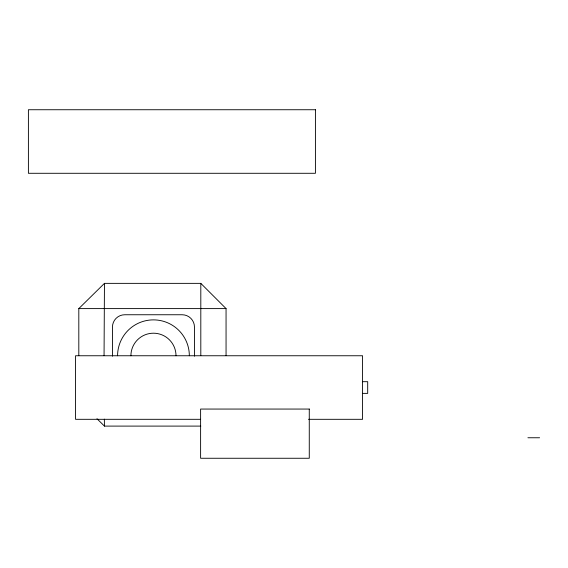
<?xml version="1.0" encoding="UTF-8"?>
<svg xmlns="http://www.w3.org/2000/svg" width="568" height="568" viewBox="0 0 568 568"><rect width="100%" height="100%" fill="white"/><g stroke="black" fill="none" stroke-linecap="round" stroke-linejoin="round"><path stroke-width="0.85" d="M226.057 355.618L226.057 308.601L200.809 283.361L104.455 283.361L104.058 355.618M78.81 355.618L78.81 308.601L104.455 283.361M78.81 308.601L226.057 308.601M362.384 381.689L367.695 381.689L367.695 393.375L362.384 393.375M200.461 419.312L75.551 419.312L75.551 355.753L362.569 355.753L362.569 419.312L308.531 419.312M96.979 418.737L104.455 426.099L200.809 426.099M527.913 437.758L539.6 437.758M104.342 419.134L104.455 426.099M200.809 283.361L200.809 355.618M194.462 356.193L194.462 327.054A12.304 12.304 0 0 0 182.158 314.75L124.754 314.75A12.304 12.304 0 0 0 112.457 327.054L112.457 356.193M117.583 355.753A35.876 35.876 0 0 1 153.459 319.876A35.876 35.876 0 0 1 189.336 355.753M130.91 355.753A22.55 22.55 0 0 1 153.459 333.203A22.55 22.55 0 0 1 176.009 355.753M315.417 109.738L28.4 109.738L28.4 173.29L315.417 173.29L315.417 109.738M309.269 409.059L200.611 409.059L200.611 458.262L309.269 458.262L309.269 409.059"/></g></svg>
